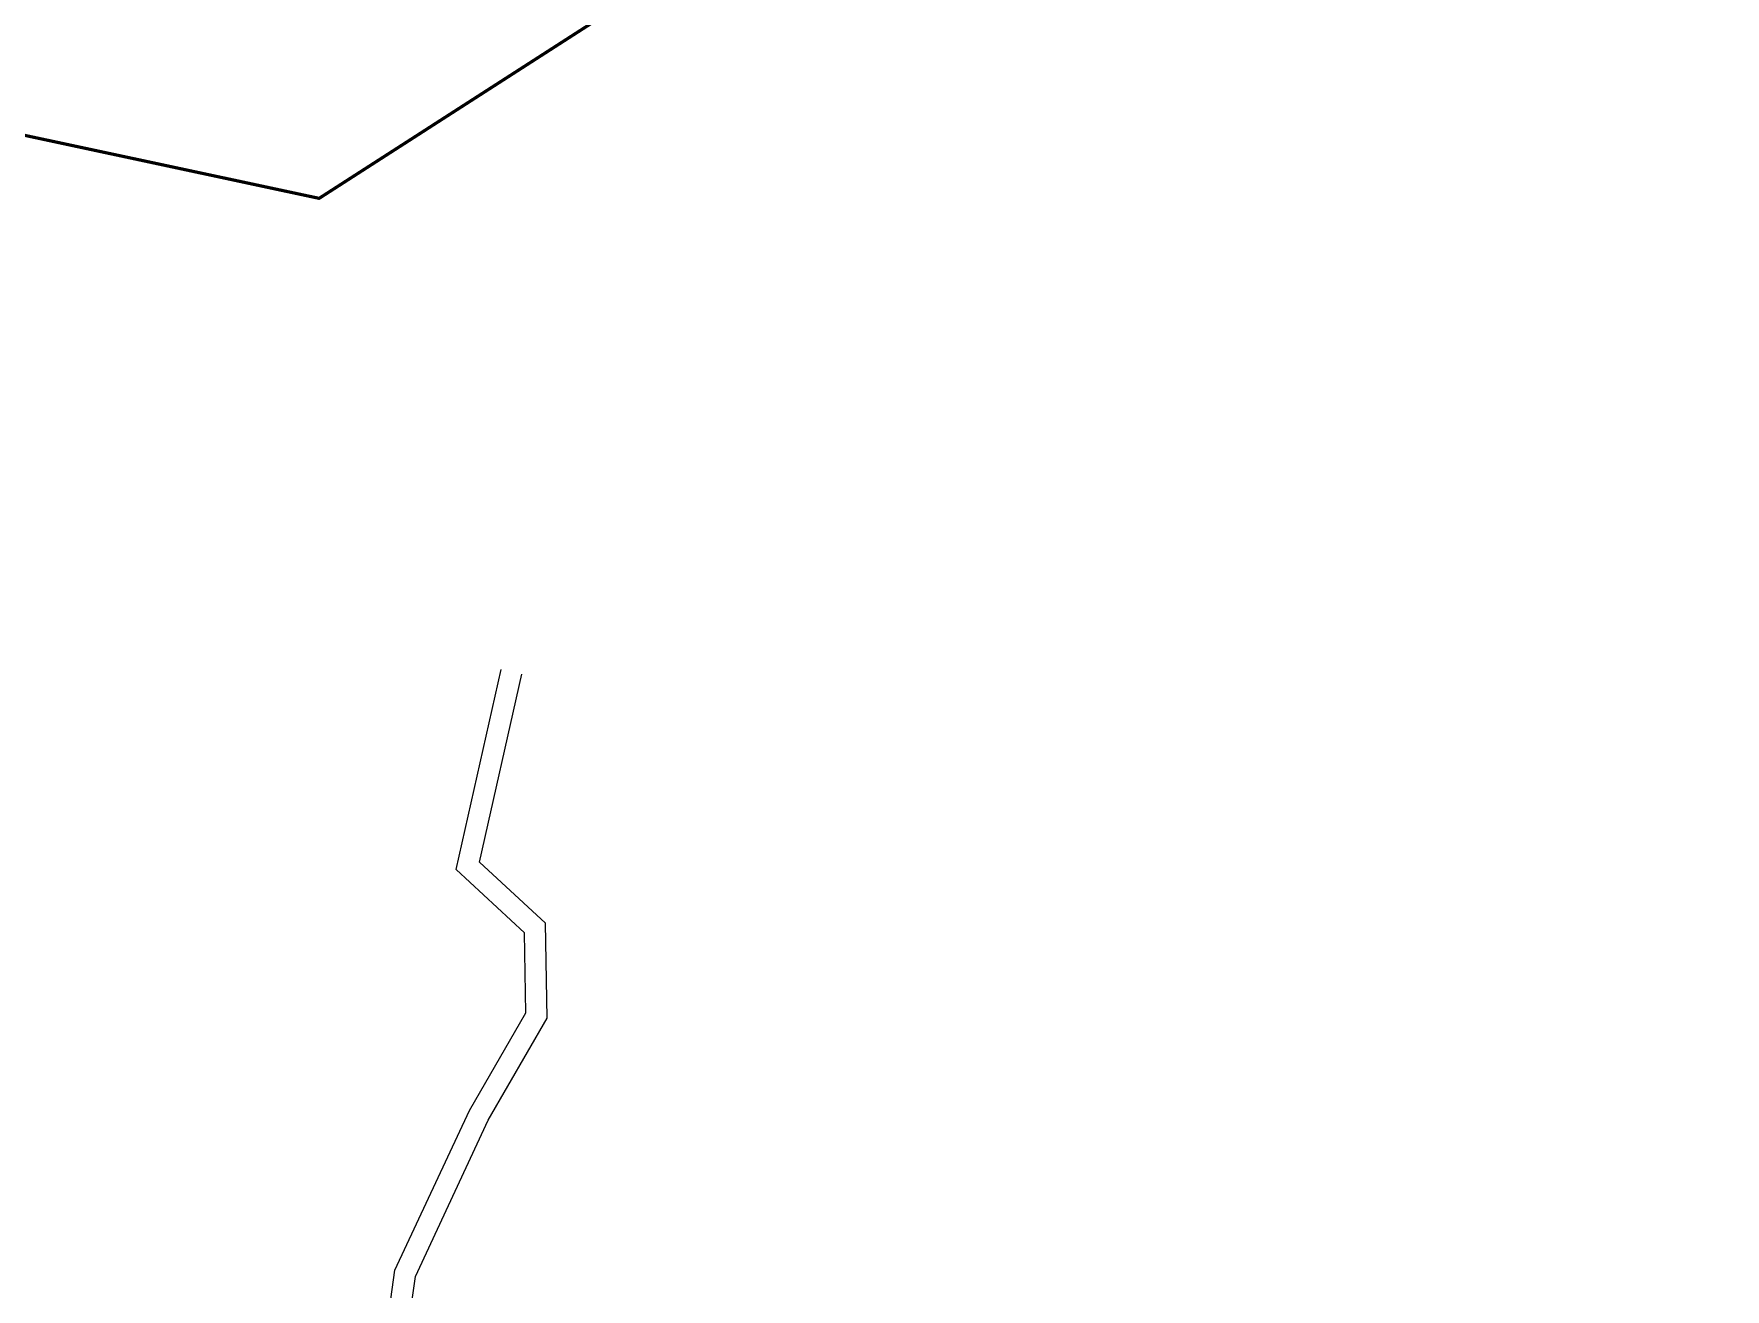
# Model space of a CAD drawing. Header units: millimetres. Extents: x 1060 to 24323, y -9832 to -6451.
# Drawn here: x 9228.9 to 9547.8, y -8518.5 to -8281.9 of the extents above; entities that cross this region are included whole.
import ezdxf

# ---------------------------------------------------------------- set-up
doc = ezdxf.new("R2010")
doc.units = ezdxf.units.MM
doc.linetypes.add('HIDDEN', pattern=[9.525, 6.35, -3.175])
doc.layers.add('BATAS', color=7, linetype='Continuous', plot=False)
doc.layers.add('Garis Jalan', color=225, linetype='Continuous', lineweight=15)

msp = doc.modelspace()

# ---------------------------------------------------------------- linework, layer by layer
at = {"layer": 'BATAS', "color": 1, "linetype": 'HIDDEN', "const_width": 0.6}
msp.add_lwpolyline([(9460.62, -8198.57), (9282.72, -8312.91), (8951.9, -8242.14), (8931.32, -8456.52), (9032.12, -8494.9), (9053.86, -8794.44), (9187.98, -8960.65), (9745.45, -9148.88), (9959.93, -9088.05), (10109.36, -9045.62), (10201.5, -8858.9), (10160.11, -8661.63), (10023.42, -8604.69), (10028.05, -8530.8), (10022.07, -8407.03), (10021.58, -8336.07), (10031.29, -8278.65)], dxfattribs=at)
at = {"layer": 'Garis Jalan'}
for p, q in [((9308.57, -8439.38), (9317.04, -8401.73)), ((9312.98, -8438.02), (9320.94, -8402.61)), ((9321.44, -8451.32), (9308.57, -8439.38)), ((9325.41, -8449.54), (9312.98, -8438.02)), ((9325.72, -8467.42), (9325.41, -8449.54)), ((9321.7, -8466.38), (9321.44, -8451.32)), ((9311.07, -8484.81), (9321.7, -8466.38)), ((9314.62, -8486.66), (9325.72, -8467.42)), ((9296.98, -8514.93), (9311.07, -8484.81)), ((9300.86, -8516.08), (9314.62, -8486.66)), ((9293.93, -8536.99), (9296.98, -8514.93)), ((9297.9, -8537.47), (9300.86, -8516.08))]:
    msp.add_line(p, q, dxfattribs=at)

doc.saveas('drawing.dxf')
